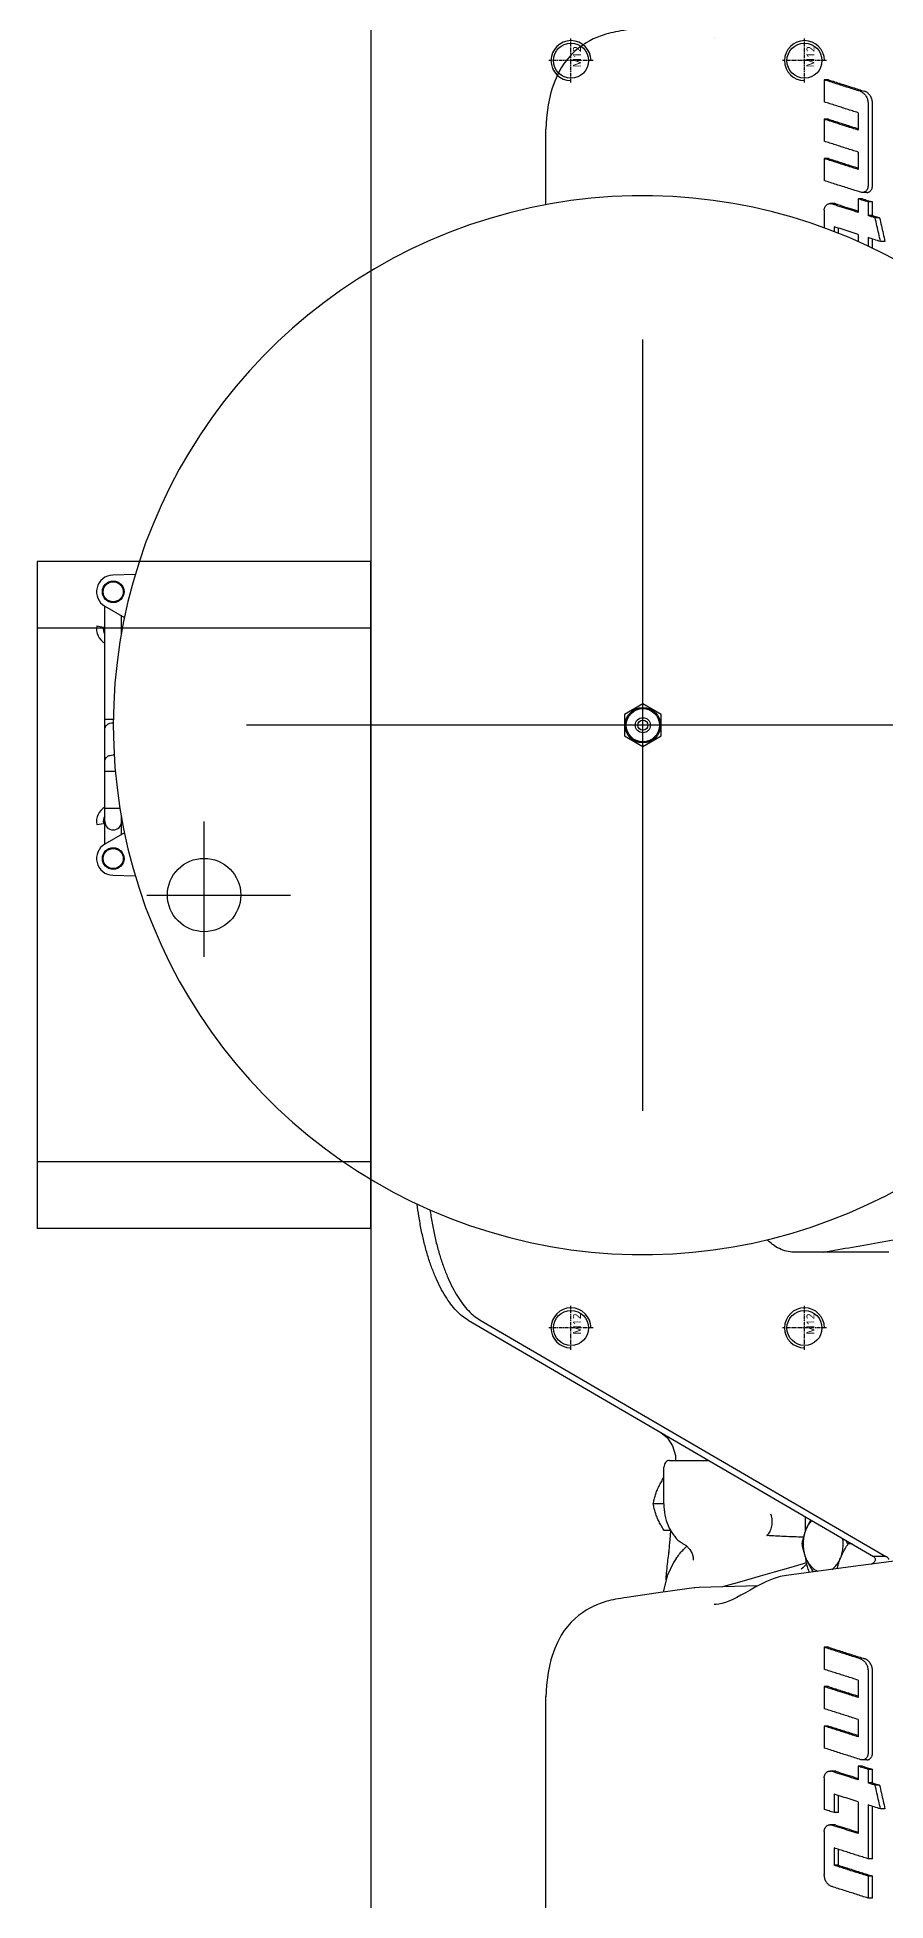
# Model space of a CAD drawing. Header units: millimetres. Extents: x 156850 to 204135, y 56350 to 74150.
# Drawn here: x 173950 to 174204, y 61146 to 61704 of the extents above; entities that cross this region are included whole.
import ezdxf

# ---------------------------------------------------------------- set-up
doc = ezdxf.new("R2010")
doc.units = ezdxf.units.MM
doc.header["$LTSCALE"] = 150
doc.linetypes.add('X-2F-PLAN$0$CENTER', pattern=[2, 1.25, -0.25, 0.25, -0.25])
doc.layers.add('-----33 Equipment', color=5, linetype='Continuous')
doc.styles.add('X-2F-PLAN$0$ELEC', font='malgun.ttf')

# ---------------------------------------------------------------- blocks, each defined once
blk = doc.blocks.new('X-2F-PLAN$0$screw_m12_l')
at = {"linetype": 'X-2F-PLAN$0$CENTER', "ltscale": 0.006096}
for p, q in [((0, -6.6), (0, 6.6)), ((-6.6, 0), (6.6, 0))]:
    blk.add_line(p, q, dxfattribs=at)
blk.add_circle((0, 0), 5.25)
blk.add_arc((0, 0), 6, 270, 180)
at = {"style": 'X-2F-PLAN$0$ELEC'}
blk.add_text('M12', height=2.4, dxfattribs=at).set_placement((-2.04, -3))
blk = doc.blocks.new('X-2F-PLAN$0$filter_oben')
at = {"color": 0, "linetype": 'Continuous'}
for p, q in [((1912.47, 6957.96), (1912.82, 6955.99)), ((1972.05, 6957.96), (1971.69, 6955.99)), ((1897.26, 6953.19), (1897.06, 6946.43)), ((1904.33, 6955.54), (1903.92, 6955.54)), ((1910.01, 6949.62), (1906.59, 6955.54)), ((1906.59, 6955.54), (1977.93, 6955.54)), ((1917.36, 6955.54), (1917.36, 6951.02)), ((1928.42, 6955.54), (1928.42, 6952.36)), ((1944.1, 6955.54), (1944.1, 6953.04)), ((1977.93, 6955.54), (1974.51, 6949.62)), ((1980.18, 6955.54), (1980.6, 6955.54)), ((1987.46, 6946.43), (1987.26, 6953.19)), ((1904.33, 6950.54), (1903.92, 6950.54)), ((1909.48, 6950.54), (1914.75, 6950.54)), ((1969.77, 6950.54), (1975.04, 6950.54)), ((1980.18, 6950.54), (1980.59, 6950.54)), ((1939.08, 6799.75), (1935.91, 6794.25)), ((1945.43, 6799.75), (1939.08, 6799.75)), ((1948.61, 6794.25), (1945.43, 6799.75)), ((1935.91, 6794.25), (1939.08, 6788.75)), ((1945.43, 6788.75), (1948.61, 6794.25)), ((1939.08, 6788.75), (1945.43, 6788.75))]:
    blk.add_line(p, q, dxfattribs=at)
for centre, radius in [((1902.26, 6953.04), 3.25), ((1902.26, 6953.04), 3), ((1982.26, 6953.04), 3.25), ((1982.26, 6953.04), 3), ((1942.26, 6794.25), 5.3), ((1942.26, 6794.25), 5), ((1942.26, 6794.25), 2.25), ((1942.26, 6794.25), 1.5)]:
    blk.add_circle(centre, radius, dxfattribs=at)
for centre, radius, start, end in [((1902.26, 6953.04), 5, 30, 178.2775), ((1913.36, 6953.04), 5, 30.0871, 100.314), ((1971.16, 6953.04), 5, 79.686, 149.9129), ((1982.26, 6953.04), 5, 1.7225, 150), ((1942.26, 6794.25), 158.75, 308.1867, 231.8133), ((1913.36, 6953.04), 2.5, 90, 270), ((1913.36, 6953.04), 3, 56.7467, 100.314), ((1930.07, 6953.04), 3.28, 353.5079, 0.0015), ((1971.16, 6953.04), 3, 79.686, 123.2533)]:
    blk.add_arc(centre, radius, start, end, dxfattribs=at)
at = {"color": 0, "linetype": 'Continuous', "start_tangent": (1, 0), "end_tangent": (0, -1)}
for points in [[(1931.46, 6955.54), (1932.18, 6955.35), (1932.8, 6954.81), (1933.21, 6954), (1933.35, 6953.04)], [(1941.06, 6955.54), (1941.79, 6955.35), (1942.4, 6954.81), (1942.82, 6954), (1942.96, 6953.04)]]:
    blk.add_spline(points, degree=3, dxfattribs=at)
blk = doc.blocks.new('X-2F-PLAN$0$A$C73FA2420')
at = {"color": 0, "linetype": 'X-2F-PLAN$0$CENTER', "ltscale": 4}
for p, q in [((1743.73, 1387.96), (1743.73, 1625.51)), ((1628.08, 1506.73), (1859.38, 1506.73))]:
    blk.add_line(p, q, dxfattribs=at)
at = {"color": 0, "linetype": 'Continuous'}
for p, q in [((1565.31, 1559.12), (1494.46, 1437.55)), ((1565.31, 1555.49), (1494.46, 1433.92)), ((1374.28, 1535.79), (1452.43, 1535.79)), ((1463.44, 1534.3), (1463.44, 1534.3)), ((1899.8, 1535.79), (1922.43, 1535.79)), ((1933.44, 1534.3), (1933.44, 1534.3)), ((1510.23, 1500.42), (1510.23, 1503.61)), ((1488.86, 1499.77), (1488.51, 1499.8)), ((1490.87, 1499.57), (1490.22, 1499.64)), ((1491.52, 1499.5), (1490.87, 1499.57)), ((1492.14, 1499.43), (1491.52, 1499.5)), ((1492.75, 1499.37), (1492.14, 1499.43)), ((1493.34, 1499.3), (1492.75, 1499.37)), ((1493.92, 1499.23), (1493.34, 1499.3)), ((1494.47, 1499.16), (1493.92, 1499.23)), ((1496.4, 1498.95), (1495.44, 1499.05)), ((1497.13, 1498.88), (1496.4, 1498.95)), ((1499.48, 1498.65), (1498.8, 1498.72)), ((1502.23, 1498.43), (1499.48, 1498.65)), ((1500.77, 1498.51), (1499.48, 1498.65)), ((1502.23, 1498.32), (1502.23, 1500.34)), ((1510.23, 1500.42), (1521.23, 1500.42)), ((1523.23, 1498.72), (1523.23, 1486.92)), ((1493.85, 1496.74), (1493.88, 1496.72)), ((1498.14, 1494.43), (1497.74, 1493.8)), ((1485.71, 1472.19), (1485.19, 1489.87)), ((1480.02, 1485.33), (1480.02, 1485.33)), ((1950.02, 1485.33), (1950.02, 1485.33)), ((1585.73, 1432.99), (1585.73, 1461.52)), ((1506.45, 1458.12), (1501.85, 1458.12)), ((1412.01, 1452.36), (1399.13, 1452.36)), ((1407.08, 1449.43), (1401.88, 1449.43)), ((1401.88, 1448.11), (1401.88, 1449.43)), ((1401.88, 1448.11), (1406.65, 1448.11)), ((1414.01, 1449.37), (1414.01, 1450.65)), ((1423.2, 1449.43), (1417.7, 1449.43)), ((1417.7, 1448.11), (1417.7, 1449.43)), ((1417.7, 1448.11), (1422.77, 1448.11)), ((1428.13, 1452.36), (1418.63, 1452.36)), ((1430.13, 1449.37), (1430.13, 1450.65)), ((1443.63, 1452.36), (1437.03, 1452.36)), ((1443.63, 1451.04), (1443.63, 1452.36)), ((1455.43, 1452.36), (1448.83, 1452.36)), ((1455.43, 1451.04), (1455.43, 1452.36)), ((1467.23, 1452.36), (1460.63, 1452.36)), ((1467.23, 1451.04), (1467.23, 1452.36)), ((1891.26, 1448.11), (1892.77, 1448.11)), ((1893.2, 1449.43), (1891.78, 1449.43)), ((1898.13, 1452.36), (1892.88, 1452.36)), ((1900.13, 1449.37), (1900.13, 1450.65)), ((1913.63, 1452.36), (1907.03, 1452.36)), ((1913.63, 1451.04), (1913.63, 1452.36)), ((1925.43, 1452.36), (1918.83, 1452.36)), ((1925.43, 1451.04), (1925.43, 1452.36)), ((1937.23, 1452.36), (1930.63, 1452.36)), ((1937.23, 1451.04), (1937.23, 1452.36)), ((1420.89, 1442.19), (1411.37, 1442.19)), ((1431.57, 1442.19), (1427.49, 1442.19)), ((1431.57, 1440.86), (1431.57, 1442.19)), ((1445.59, 1442.19), (1440.39, 1442.19)), ((1457.39, 1442.19), (1452.19, 1442.19)), ((1498.23, 1444.03), (1498.23, 1445.21)), ((1890.89, 1442.19), (1888.77, 1442.19)), ((1901.57, 1442.19), (1897.49, 1442.19)), ((1901.57, 1440.86), (1901.57, 1442.19)), ((1915.59, 1442.19), (1910.39, 1442.19)), ((1927.39, 1442.19), (1922.19, 1442.19)), ((1398.63, 1439.22), (1392.03, 1439.22)), ((1392.03, 1437.89), (1392.03, 1439.22)), ((1392.03, 1437.89), (1398.63, 1437.89)), ((1398.63, 1437.89), (1398.63, 1439.22)), ((1419.95, 1439.22), (1403.83, 1439.22)), ((1403.83, 1437.89), (1403.83, 1439.22)), ((1403.83, 1437.89), (1419.54, 1437.89)), ((1425.89, 1435.77), (1425.89, 1437.1)), ((1430.63, 1439.22), (1426.55, 1439.22)), ((1426.55, 1437.89), (1426.55, 1439.22)), ((1426.55, 1437.89), (1430.63, 1437.89)), ((1430.63, 1437.89), (1430.63, 1439.22)), ((1433.46, 1439.59), (1433.46, 1440.92)), ((1460.14, 1439.22), (1435.46, 1439.22)), ((1435.46, 1437.89), (1460.14, 1437.89)), ((1494.46, 1433.92), (1494.46, 1437.55)), ((1886.78, 1437.89), (1889.54, 1437.89)), ((1889.95, 1439.22), (1887.41, 1439.22)), ((1895.89, 1435.77), (1895.89, 1437.1)), ((1896.55, 1437.89), (1896.55, 1439.22)), ((1900.63, 1439.22), (1896.55, 1439.22)), ((1896.55, 1437.89), (1900.63, 1437.89)), ((1900.63, 1437.89), (1900.63, 1439.22)), ((1903.46, 1439.59), (1903.46, 1440.92)), ((1930.14, 1439.22), (1905.46, 1439.22)), ((1905.46, 1437.89), (1930.14, 1437.89)), ((1418.77, 1434.15), (1418.77, 1435.48)), ((1888.77, 1434.15), (1888.77, 1435.48))]:
    blk.add_line(p, q, dxfattribs=at)
for points in [[(1463.44, 1534.3), (1459.72, 1535.14), (1455.86, 1535.64), (1452.42, 1535.79)], [(1468.68, 1532.37), (1466.86, 1533.16), (1464.72, 1533.92), (1463.44, 1534.3)], [(1482.2, 1511.5), (1482.06, 1512.46), (1481.91, 1513.36), (1481.77, 1514.17), (1481.63, 1514.9), (1481.49, 1515.6), (1481.33, 1516.3), (1481.15, 1517.03), (1480.94, 1517.8), (1480.68, 1518.65), (1480.36, 1519.57), (1479.97, 1520.56), (1479.5, 1521.6), (1478.96, 1522.66), (1478.32, 1523.76), (1477.59, 1524.87), (1476.76, 1525.99), (1475.81, 1527.1), (1474.74, 1528.2), (1473.56, 1529.26), (1472.25, 1530.28), (1470.83, 1531.22), (1469.3, 1532.07), (1468.68, 1532.37)], [(1933.44, 1534.3), (1929.72, 1535.14), (1925.86, 1535.64), (1922.42, 1535.79)], [(1938.68, 1532.37), (1936.86, 1533.16), (1934.72, 1533.92), (1933.44, 1534.3)], [(1952.2, 1511.5), (1952.06, 1512.46), (1951.91, 1513.36), (1951.77, 1514.17), (1951.63, 1514.9), (1951.49, 1515.6), (1951.33, 1516.3), (1951.15, 1517.03), (1950.94, 1517.8), (1950.68, 1518.65), (1950.36, 1519.57), (1949.97, 1520.56), (1949.5, 1521.6), (1948.96, 1522.66), (1948.32, 1523.76), (1947.59, 1524.87), (1946.76, 1525.99), (1945.81, 1527.1), (1944.74, 1528.2), (1943.56, 1529.26), (1942.25, 1530.28), (1940.83, 1531.22), (1939.3, 1532.07), (1938.68, 1532.37)], [(1485.06, 1491.38), (1484.77, 1493.52), (1483.45, 1502.86), (1482.2, 1511.5)], [(1493.85, 1496.74), (1492.67, 1497.5), (1488.67, 1499.43), (1484.19, 1500.57), (1483.77, 1500.6)], [(1488.51, 1499.8), (1488.15, 1499.83), (1487.8, 1499.86), (1487.43, 1499.89)], [(1490.22, 1499.64), (1489.88, 1499.67), (1489.54, 1499.7), (1489.2, 1499.73), (1488.86, 1499.77)], [(1495.88, 1498.99), (1495.23, 1499.07), (1494.47, 1499.16)], [(1498.8, 1498.72), (1498.35, 1498.76), (1497.92, 1498.81), (1497.13, 1498.88)], [(1531.57, 1501.22), (1530.12, 1499.47), (1527.64, 1497.82), (1524.76, 1496.99), (1523.23, 1496.94)], [(1497.74, 1493.8), (1496.56, 1492.61), (1495.32, 1491.93)], [(1485.19, 1489.87), (1485.1, 1491.06), (1485.06, 1491.38)], [(1495.32, 1491.93), (1494.26, 1491.65), (1493.52, 1491.61), (1493.31, 1491.63)], [(1488.81, 1463.72), (1488.44, 1465.62), (1487.81, 1467.64), (1487, 1469.62), (1486.11, 1471.43), (1485.24, 1473.05), (1484.4, 1474.55), (1483.58, 1475.98), (1482.83, 1477.34), (1482.16, 1478.61), (1481.58, 1479.8), (1481.09, 1480.92), (1480.69, 1481.99), (1480.38, 1483.01), (1480.17, 1483.95), (1480.05, 1484.8), (1480.02, 1485.33)], [(1492.56, 1457.73), (1492.28, 1458.67), (1491, 1463.08), (1489.75, 1467.4), (1488.55, 1471.61), (1487.39, 1475.69), (1486.3, 1479.57), (1485.39, 1482.85)], [(1500.82, 1469.53), (1500.78, 1469.57), (1500.75, 1469.57), (1500.73, 1469.54), (1500.72, 1469.5), (1500.71, 1469.45)], [(1494.13, 1423.02), (1491.45, 1443.73), (1488.81, 1463.72)], [(1492.19, 1457.65), (1491.82, 1457.97), (1491.09, 1458.74), (1490.7, 1459.24)]]:
    blk.add_lwpolyline(points, dxfattribs=at)
for points, knots in [([(1565.31, 1559.12), (1565.68, 1559.75), (1566.56, 1561), (1568.2, 1562.74), (1570.19, 1564.41), (1572.52, 1566), (1575.17, 1567.49), (1578.13, 1568.88), (1581.36, 1570.16), (1584.84, 1571.31), (1588.55, 1572.32), (1592.46, 1573.19), (1596.34, 1573.88), (1598.91, 1574.24), (1600.12, 1574.38)], [0, 0, 0, 0, 2.187566, 4.566693, 7.158984, 9.975262, 13.017736, 16.281801, 19.757438, 23.430281, 27.282438, 31.293148, 35.439321, 39.089934, 39.089934, 39.089934, 39.089934]), ([(1598.37, 1570.53), (1597.75, 1570.44), (1595.76, 1570.15), (1592.46, 1569.57), (1588.55, 1568.7), (1584.84, 1567.68), (1581.36, 1566.53), (1578.13, 1565.26), (1575.17, 1563.87), (1572.52, 1562.38), (1570.19, 1560.79), (1568.2, 1559.12), (1566.56, 1557.37), (1565.68, 1556.12), (1565.31, 1555.49)], [15.536702, 15.536702, 15.536702, 15.536702, 17.420908, 21.567081, 25.577791, 29.429948, 33.102791, 36.578428, 39.842493, 42.884967, 45.701245, 48.293536, 50.672663, 52.860229, 52.860229, 52.860229, 52.860229]), ([(1585.73, 1461.52), (1585.73, 1462.24), (1585.92, 1463.72), (1586.72, 1465.89), (1587.94, 1467.82), (1588.93, 1468.98), (1589.42, 1469.48)], [0, 0, 0, 0, 2.163193, 4.425158, 6.869049, 8.979056, 8.979056, 8.979056, 8.979056])]:
    blk.add_open_spline(points, degree=3, knots=knots, dxfattribs=at)
for points, start_tangent, end_tangent in [([(1506.23, 1502.48), (1507.55, 1502.96), (1508.89, 1503.34), (1510.23, 1503.61)], (0.92582, 0.377964), (0.985438, 0.170033)), ([(1510.23, 1503.61), (1511.58, 1503.34), (1512.92, 1502.96), (1514.23, 1502.48)], (0.985438, -0.170033), (0.92582, -0.377964)), ([(1510.23, 1500.42), (1506.86, 1500.1), (1503.71, 1499.15), (1501.01, 1497.64), (1498.94, 1495.66)], (-1, 0), (-0.615631, -0.788035)), ([(1502.23, 1500.34), (1503.58, 1501.17), (1504.92, 1501.89), (1506.23, 1502.48)], (0.84076, 0.541408), (0.92582, 0.377964)), ([(1514.23, 1502.48), (1515.55, 1501.89), (1516.89, 1501.17), (1518.11, 1500.43)], (0.92582, -0.377964), (0.842893, -0.538081)), ([(1523.23, 1498.72), (1523.1, 1499.35), (1522.68, 1499.91), (1522.01, 1500.29), (1521.23, 1500.42)], (0, 1), (-1, 0)), ([(1493.88, 1496.72), (1495.11, 1495.81), (1497.42, 1493.66)], (0.822192, -0.56921), (0.681881, -0.731463)), ([(1497.42, 1493.66), (1497.51, 1493.56)], (0.681881, -0.731463), (0.67738, -0.735634)), ([(1498.38, 1494.85), (1498.14, 1494.43)], (-0.524249, -0.851565), (-0.47392, -0.880568)), ([(1498.94, 1495.66), (1498.38, 1494.85)], (-0.615631, -0.788035), (-0.524249, -0.851565)), ([(1500.24, 1458.63), (1500.46, 1464.42), (1500.71, 1469.45)], (0.032148, 0.999483), (0.058011, 0.998316)), ([(1500.82, 1469.53), (1501.98, 1468.61), (1503.53, 1468.07), (1505.31, 1467.97), (1507.14, 1468.33)], (0.643527, -0.765424), (0.952267, 0.305266)), ([(1498.23, 1459.09), (1496.8, 1458.79), (1495.38, 1458.4), (1494.34, 1458.03)], (-0.985438, -0.170033), (-0.933111, -0.359588)), ([(1502.48, 1457.89), (1500.86, 1458.4), (1499.12, 1458.66), (1497.35, 1458.66), (1495.61, 1458.4), (1494.43, 1458.06)], (-0.92582, 0.377964), (-0.94288, -0.333133)), ([(1502.48, 1457.89), (1501.09, 1458.4), (1499.66, 1458.79), (1498.23, 1459.09)], (-0.92582, 0.377964), (-0.985438, 0.170033)), ([(1493.97, 1457.98), (1492.95, 1457.83), (1491.42, 1457.47), (1489.97, 1456.97), (1489.71, 1456.86)], (-0.992372, -0.123279), (-0.920843, -0.389935)), ([(1493.98, 1457.89), (1492.59, 1457.25), (1491.16, 1456.49), (1489.87, 1455.7)], (-0.92582, -0.377964), (-0.842883, -0.538097)), ([(1493.98, 1457.89), (1492.55, 1457.15), (1491.36, 1456.22), (1490.47, 1455.13), (1490.03, 1454.25)], (-0.92582, -0.377964), (-0.357253, -0.934008)), ([(1494.34, 1458.03), (1493.97, 1457.98)], (-0.994805, -0.101795), (-0.992372, -0.123279)), ([(1494.43, 1458.06), (1493.98, 1457.89)], (-0.94288, -0.333133), (-0.92582, -0.377964)), ([(1494.34, 1458.03), (1493.98, 1457.89)], (-0.933111, -0.359588), (-0.92582, -0.377964)), ([(1505.45, 1456.41), (1505.3, 1456.49), (1503.88, 1457.25), (1502.48, 1457.89)], (-0.863402, 0.504517), (-0.92582, 0.377964)), ([(1505.26, 1456.07), (1505.11, 1456.22), (1503.92, 1457.15), (1502.48, 1457.89)], (-0.693879, 0.720092), (-0.92582, 0.377964)), ([(1392.03, 1439.22), (1393.17, 1442.83), (1394.32, 1446.42), (1395.46, 1450.01)], (0.300944, 0.953642), (0.304442, 0.952531)), ([(1395.46, 1450.01), (1395.64, 1450.44), (1395.9, 1450.86), (1396.22, 1451.23), (1396.61, 1451.56), (1397.05, 1451.84), (1397.53, 1452.07), (1398.04, 1452.23), (1398.58, 1452.33), (1399.13, 1452.36)], (0.304442, 0.952531), (1, 0)), ([(1398.63, 1439.22), (1399.71, 1442.64), (1400.79, 1446.04), (1401.88, 1449.43)], (0.300944, 0.953642), (0.304254, 0.952591)), ([(1401.88, 1448.11), (1400.79, 1444.72), (1399.71, 1441.31), (1398.63, 1437.89)], (-0.304184, -0.952613), (-0.300867, -0.953666)), ([(1403.83, 1439.22), (1404.91, 1442.64), (1405.99, 1446.04), (1407.08, 1449.43)], (0.300944, 0.953642), (0.304254, 0.952591)), ([(1411.37, 1442.19), (1412.23, 1444.88), (1413.08, 1447.57), (1413.94, 1450.26)], (0.301897, 0.953341), (0.304525, 0.952504)), ([(1413.94, 1448.93), (1413.08, 1446.25), (1412.23, 1443.56), (1411.79, 1442.19)], (-0.304455, -0.952527), (-0.30225, -0.953229)), ([(1412.01, 1452.36), (1412.34, 1452.34), (1412.66, 1452.27), (1412.96, 1452.16), (1413.24, 1452.01), (1413.49, 1451.82), (1413.69, 1451.6), (1413.84, 1451.35), (1413.95, 1451.09), (1414, 1450.81), (1414.01, 1450.69)], (1, 0), (-0.000017, -1)), ([(1414.01, 1450.69), (1414, 1450.53), (1413.94, 1450.26)], (-0.000017, -1), (-0.304525, -0.952504)), ([(1413.94, 1448.93), (1414, 1449.21), (1414.01, 1449.37)], (0.304455, 0.952527), (0.000017, 1)), ([(1417.7, 1449.43), (1418.16, 1450.9), (1418.63, 1452.36)], (0.304254, 0.952591), (0.30522, 0.952282)), ([(1420.89, 1442.19), (1421.66, 1444.61), (1422.43, 1447.02), (1423.2, 1449.43)], (0.301897, 0.953341), (0.304254, 0.952591)), ([(1427.49, 1442.19), (1428.35, 1444.88), (1429.2, 1447.57), (1430.06, 1450.26)], (0.301897, 0.953341), (0.304525, 0.952504)), ([(1430.06, 1448.93), (1429.2, 1446.25), (1428.35, 1443.56), (1427.91, 1442.19)], (-0.304455, -0.952527), (-0.30225, -0.953229)), ([(1428.13, 1452.36), (1428.46, 1452.34), (1428.78, 1452.27), (1429.08, 1452.16), (1429.36, 1452.01), (1429.61, 1451.82), (1429.81, 1451.6), (1429.96, 1451.35), (1430.07, 1451.09), (1430.12, 1450.81), (1430.13, 1450.69)], (1, 0), (-0.000017, -1)), ([(1430.13, 1450.69), (1430.12, 1450.53), (1430.06, 1450.26)], (-0.000017, -1), (-0.304525, -0.952504)), ([(1430.06, 1448.93), (1430.12, 1449.21), (1430.13, 1449.37)], (0.304455, 0.952527), (0.000017, 1)), ([(1433.53, 1441.36), (1434.7, 1445.04), (1435.86, 1448.71), (1437.03, 1452.36)], (0.301629, 0.953425), (0.30522, 0.952282)), ([(1440.39, 1442.19), (1441.47, 1445.59), (1442.55, 1448.98), (1443.63, 1452.36)], (0.301897, 0.953341), (0.30522, 0.952282)), ([(1443.63, 1451.04), (1442.55, 1447.66), (1441.47, 1444.27), (1440.81, 1442.19)], (-0.305152, -0.952304), (-0.30225, -0.953229)), ([(1445.59, 1442.19), (1446.67, 1445.59), (1447.75, 1448.98), (1448.83, 1452.36)], (0.301897, 0.953341), (0.30522, 0.952282)), ([(1455.43, 1451.04), (1454.35, 1447.66), (1453.27, 1444.27), (1452.61, 1442.19)], (-0.305152, -0.952304), (-0.30225, -0.953229)), ([(1453.45, 1446.14), (1454.35, 1448.98), (1455.43, 1452.36)], (0.303176, 0.952935), (0.30522, 0.952282)), ([(1457.39, 1442.19), (1458.47, 1445.59), (1459.55, 1448.98), (1460.63, 1452.36)], (0.301897, 0.953341), (0.30522, 0.952282)), ([(1463.81, 1441.61), (1464.95, 1445.21), (1466.09, 1448.79), (1467.23, 1452.36)], (0.30171, 0.9534), (0.30522, 0.952282)), ([(1467.23, 1451.04), (1466.09, 1447.47), (1464.95, 1443.88), (1463.81, 1440.28)], (-0.305152, -0.952304), (-0.301634, -0.953424)), ([(1490.59, 1450.05), (1491.36, 1449.15), (1492.55, 1448.22), (1493.98, 1447.48)], (0.567531, -0.823352), (0.92582, -0.377964)), ([(1490.83, 1448.46), (1491.16, 1448.38), (1492.59, 1447.99), (1493.98, 1447.48)], (0.97615, -0.217096), (0.92582, -0.377964)), ([(1493.98, 1447.48), (1495.61, 1446.97), (1497.35, 1446.71), (1499.12, 1446.71), (1499.86, 1446.78)], (0.92582, -0.377964), (0.990595, 0.136824)), ([(1493.98, 1447.48), (1495.38, 1446.84), (1496.8, 1446.08), (1498.23, 1445.21)], (0.92582, -0.377964), (0.84076, -0.541408)), ([(1585.73, 1452.57), (1587.25, 1443.86), (1588.81, 1434.96), (1590.35, 1426.18)], (0.171631, -0.985161), (0.173242, -0.984879)), ([(1890.89, 1442.19), (1891.66, 1444.61), (1892.43, 1447.02), (1893.2, 1449.43)], (0.301897, 0.953341), (0.304254, 0.952591)), ([(1897.49, 1442.19), (1898.35, 1444.88), (1899.2, 1447.57), (1900.06, 1450.26)], (0.301897, 0.953341), (0.304525, 0.952504)), ([(1900.06, 1448.93), (1899.2, 1446.25), (1898.35, 1443.56), (1897.91, 1442.19)], (-0.304455, -0.952527), (-0.30225, -0.953229)), ([(1898.13, 1452.36), (1898.46, 1452.34), (1898.78, 1452.27), (1899.08, 1452.16), (1899.36, 1452.01), (1899.61, 1451.82), (1899.81, 1451.6), (1899.96, 1451.35), (1900.07, 1451.09), (1900.12, 1450.81), (1900.13, 1450.69)], (1, 0), (-0.000017, -1)), ([(1900.13, 1450.69), (1900.12, 1450.53), (1900.06, 1450.26)], (-0.000017, -1), (-0.304525, -0.952504)), ([(1900.06, 1448.93), (1900.12, 1449.21), (1900.13, 1449.37)], (0.304455, 0.952527), (0.000017, 1)), ([(1903.53, 1441.36), (1904.7, 1445.04), (1905.86, 1448.71), (1907.03, 1452.36)], (0.301629, 0.953425), (0.30522, 0.952282)), ([(1910.39, 1442.19), (1911.47, 1445.59), (1912.55, 1448.98), (1913.63, 1452.36)], (0.301897, 0.953341), (0.30522, 0.952282)), ([(1913.63, 1451.04), (1912.55, 1447.66), (1911.47, 1444.27), (1910.81, 1442.19)], (-0.305152, -0.952304), (-0.30225, -0.953229)), ([(1915.59, 1442.19), (1916.67, 1445.59), (1917.75, 1448.98), (1918.83, 1452.36)], (0.301897, 0.953341), (0.30522, 0.952282)), ([(1925.43, 1451.04), (1924.35, 1447.66), (1923.27, 1444.27), (1922.61, 1442.19)], (-0.305152, -0.952304), (-0.30225, -0.953229)), ([(1923.45, 1446.14), (1924.35, 1448.98), (1925.43, 1452.36)], (0.303176, 0.952935), (0.30522, 0.952282)), ([(1927.39, 1442.19), (1928.47, 1445.59), (1929.55, 1448.98), (1930.63, 1452.36)], (0.301897, 0.953341), (0.30522, 0.952282)), ([(1933.81, 1441.61), (1934.95, 1445.21), (1936.09, 1448.79), (1937.23, 1452.36)], (0.30171, 0.9534), (0.30522, 0.952282)), ([(1937.23, 1451.04), (1936.09, 1447.47), (1934.95, 1443.88), (1933.81, 1440.28)], (-0.305152, -0.952304), (-0.301634, -0.953424)), ([(1430.63, 1439.22), (1431.1, 1440.7), (1431.57, 1442.19)], (0.300944, 0.953642), (0.301897, 0.953341)), ([(1452.19, 1442.19), (1453.27, 1445.59), (1453.45, 1446.14)], (0.301897, 0.953341), (0.303176, 0.952935)), ([(1498.23, 1445.21), (1499.3, 1445.87)], (0.84076, 0.541408), (0.859203, 0.511634)), ([(1900.63, 1439.22), (1901.1, 1440.7), (1901.57, 1442.19)], (0.300944, 0.953642), (0.301897, 0.953341)), ([(1922.19, 1442.19), (1923.27, 1445.59), (1923.45, 1446.14)], (0.301897, 0.953341), (0.303176, 0.952935)), ([(1418.77, 1435.48), (1419.36, 1437.35), (1419.95, 1439.22)], (0.299752, 0.954017), (0.300944, 0.953642)), ([(1418.77, 1435.48), (1421.14, 1436.02), (1423.51, 1436.56), (1425.89, 1437.1)], (0.974872, 0.222765), (0.974963, 0.222365)), ([(1425.89, 1437.1), (1426.22, 1438.16), (1426.55, 1439.22)], (0.300268, 0.953855), (0.300944, 0.953642)), ([(1426.55, 1437.89), (1426.22, 1436.83), (1425.89, 1435.77)], (-0.300867, -0.953666), (-0.300189, -0.95388)), ([(1431.57, 1440.86), (1431.1, 1439.38), (1430.63, 1437.89)], (-0.301821, -0.953365), (-0.300867, -0.953666)), ([(1433.46, 1440.92), (1433.47, 1441.08), (1433.53, 1441.36)], (0.000012, 1), (0.301629, 0.953425)), ([(1435.46, 1439.22), (1435.13, 1439.24), (1434.81, 1439.31), (1434.5, 1439.43), (1434.23, 1439.58), (1433.98, 1439.77), (1433.78, 1440), (1433.62, 1440.25), (1433.52, 1440.51), (1433.47, 1440.79), (1433.46, 1440.92)], (-1, 0), (0.000012, 1)), ([(1433.46, 1439.59), (1433.47, 1439.47), (1433.52, 1439.19), (1433.62, 1438.92), (1433.78, 1438.67), (1433.98, 1438.45), (1434.23, 1438.26), (1434.5, 1438.1), (1434.81, 1437.99), (1435.13, 1437.92), (1435.46, 1437.89)], (-0.000012, -1), (1, 0)), ([(1463.81, 1441.61), (1463.63, 1441.17), (1463.37, 1440.75), (1463.05, 1440.37), (1462.66, 1440.03), (1462.22, 1439.75), (1461.74, 1439.52), (1461.22, 1439.36), (1460.68, 1439.25), (1460.14, 1439.22)], (-0.30171, -0.9534), (-1, 0)), ([(1460.14, 1437.89), (1460.68, 1437.93), (1461.22, 1438.03), (1461.74, 1438.19), (1462.22, 1438.42), (1462.66, 1438.71), (1463.05, 1439.04), (1463.37, 1439.42), (1463.63, 1439.84), (1463.81, 1440.28)], (1, 0), (0.301634, 0.953424)), ([(1492.16, 1438.21), (1492.45, 1437.76), (1492.74, 1437.41), (1493.02, 1437.16), (1493.31, 1437.02), (1493.54, 1436.99)], (0.503699, -0.863879), (0.999995, -0.00303)), ([(1493.54, 1436.99), (1493.6, 1436.99), (1493.88, 1437.07), (1494.17, 1437.26), (1494.46, 1437.55)], (0.999995, -0.00303), (0.640593, 0.767881)), ([(1888.77, 1435.48), (1889.36, 1437.35), (1889.95, 1439.22)], (0.299752, 0.954017), (0.300944, 0.953642)), ([(1888.77, 1435.48), (1891.14, 1436.02), (1893.51, 1436.56), (1895.89, 1437.1)], (0.974872, 0.222765), (0.974963, 0.222365)), ([(1895.89, 1437.1), (1896.22, 1438.16), (1896.55, 1439.22)], (0.300268, 0.953855), (0.300944, 0.953642)), ([(1896.55, 1437.89), (1896.22, 1436.83), (1895.89, 1435.77)], (-0.300867, -0.953666), (-0.300189, -0.95388)), ([(1901.57, 1440.86), (1901.1, 1439.38), (1900.63, 1437.89)], (-0.301821, -0.953365), (-0.300867, -0.953666)), ([(1903.46, 1440.92), (1903.47, 1441.08), (1903.53, 1441.36)], (0.000012, 1), (0.301629, 0.953425)), ([(1905.46, 1439.22), (1905.13, 1439.24), (1904.81, 1439.31), (1904.5, 1439.43), (1904.23, 1439.58), (1903.98, 1439.77), (1903.78, 1440), (1903.62, 1440.25), (1903.52, 1440.51), (1903.47, 1440.79), (1903.46, 1440.92)], (-1, 0), (0.000012, 1)), ([(1903.46, 1439.59), (1903.47, 1439.47), (1903.52, 1439.19), (1903.62, 1438.92), (1903.78, 1438.67), (1903.98, 1438.45), (1904.23, 1438.26), (1904.5, 1438.1), (1904.81, 1437.99), (1905.13, 1437.92), (1905.46, 1437.89)], (-0.000012, -1), (1, 0)), ([(1933.81, 1441.61), (1933.63, 1441.17), (1933.37, 1440.75), (1933.05, 1440.37), (1932.66, 1440.03), (1932.22, 1439.75), (1931.74, 1439.52), (1931.22, 1439.36), (1930.68, 1439.25), (1930.14, 1439.22)], (-0.30171, -0.9534), (-1, 0)), ([(1930.14, 1437.89), (1930.68, 1437.93), (1931.22, 1438.03), (1931.74, 1438.19), (1932.22, 1438.42), (1932.66, 1438.71), (1933.05, 1439.04), (1933.37, 1439.42), (1933.63, 1439.84), (1933.81, 1440.28)], (1, 0), (0.301634, 0.953424)), ([(1425.89, 1435.77), (1423.51, 1435.23), (1421.14, 1434.69), (1418.77, 1434.15)], (-0.974949, -0.222426), (-0.974858, -0.222827)), ([(1493.54, 1432.99), (1493.6, 1432.99), (1493.88, 1433.12), (1494.17, 1433.44), (1494.46, 1433.92)], (0.999845, -0.017629), (0.447601, 0.894234)), ([(1895.89, 1435.77), (1893.51, 1435.23), (1891.14, 1434.69), (1888.77, 1434.15)], (-0.974949, -0.222426), (-0.974858, -0.222827))]:
    blk.add_spline(points, degree=3, dxfattribs=dict(at, start_tangent=start_tangent, end_tangent=end_tangent))
at = {"color": 0}
blk.add_blockref('X-2F-PLAN$0$filter_oben', (-198.52, -5287.52), dxfattribs=at)
blk.add_blockref('X-2F-PLAN$0$filter_oben', (-198.52, -5287.52), dxfattribs=at)
blk = doc.blocks.new('X-2F-PLAN$0$zw$C47F')
at = {"layer": '-----33 Equipment'}
for p, q in [((4690.86, 2536.3), (4490.86, 2536.3)), ((4490.86, 2436.3), (4490.86, 2536.3)), ((4510.86, 2436.3), (4510.86, 2536.3)), ((4670.86, 2436.3), (4670.86, 2536.3)), ((4690.86, 2436.3), (4690.86, 2536.3)), ((4590.86, 2503.48), (4590.86, 2460.43)), ((4572.34, 2486.3), (4612.89, 2486.3)), ((6141.06, 2436.3), (159.78, 2436.3)), ((4490.86, 2436.3), (4690.86, 2436.3))]:
    blk.add_line(p, q, dxfattribs=at)
blk.add_circle((4590.86, 2486.3), 11, dxfattribs=at)
for name, p in [('X-2F-PLAN$0$A$C73FA2420', (2898.05, 848.02)), ('X-2F-PLAN$0$screw_m12_l', (4461.06, 2376.3)), ('X-2F-PLAN$0$screw_m12_l', (4841.06, 2376.3)), ('X-2F-PLAN$0$screw_m12_l', (4461.06, 2306.3)), ('X-2F-PLAN$0$screw_m12_l', (4841.06, 2306.3))]:
    blk.add_blockref(name, p, dxfattribs=at)

msp = doc.modelspace()

# ---------------------------------------------------------------- block references
at = {"layer": '-----33 Equipment', "rotation": 90.00000000000001}
msp.add_blockref('X-2F-PLAN$0$zw$C47F', (176486.3, 56856.22), dxfattribs=at)

doc.saveas('drawing.dxf')
